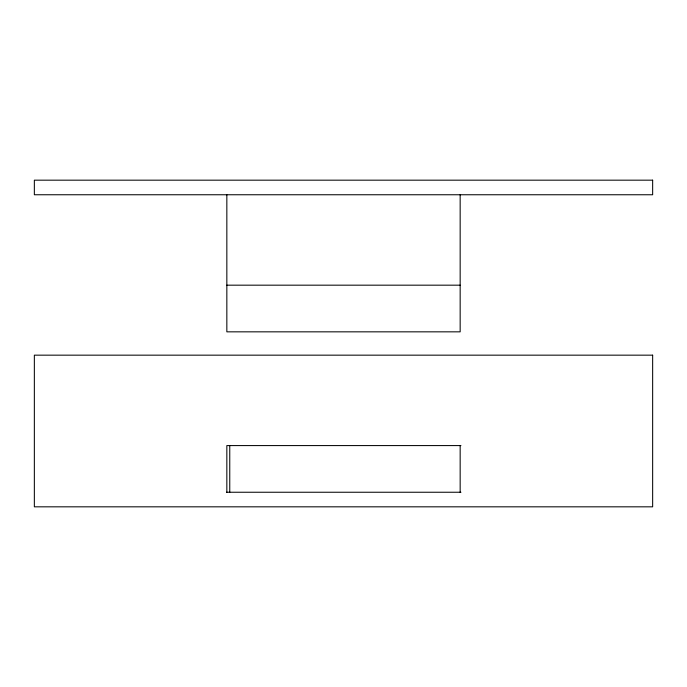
<?xml version="1.0" encoding="UTF-8"?>
<svg xmlns="http://www.w3.org/2000/svg" width="687" height="687" viewBox="0 0 687 687"><rect width="100%" height="100%" fill="white"/><g stroke="black" fill="none" stroke-linecap="round" stroke-linejoin="round"><path stroke-width="1.03" d="M226.839 285.174L460.161 285.174M460.934 445.58L226.839 445.58L226.839 492.244M226.547 492.244L460.934 492.244M460.161 194.756L460.161 331.838L226.839 331.838L226.839 194.756M460.161 445.58L460.161 492.244M229.759 445.58L229.759 492.244M652.65 180.174L34.35 180.174L34.35 194.756L652.65 194.756L652.65 180.174M652.65 355.162L34.35 355.162L34.35 506.826L652.65 506.826L652.65 355.162"/></g></svg>
